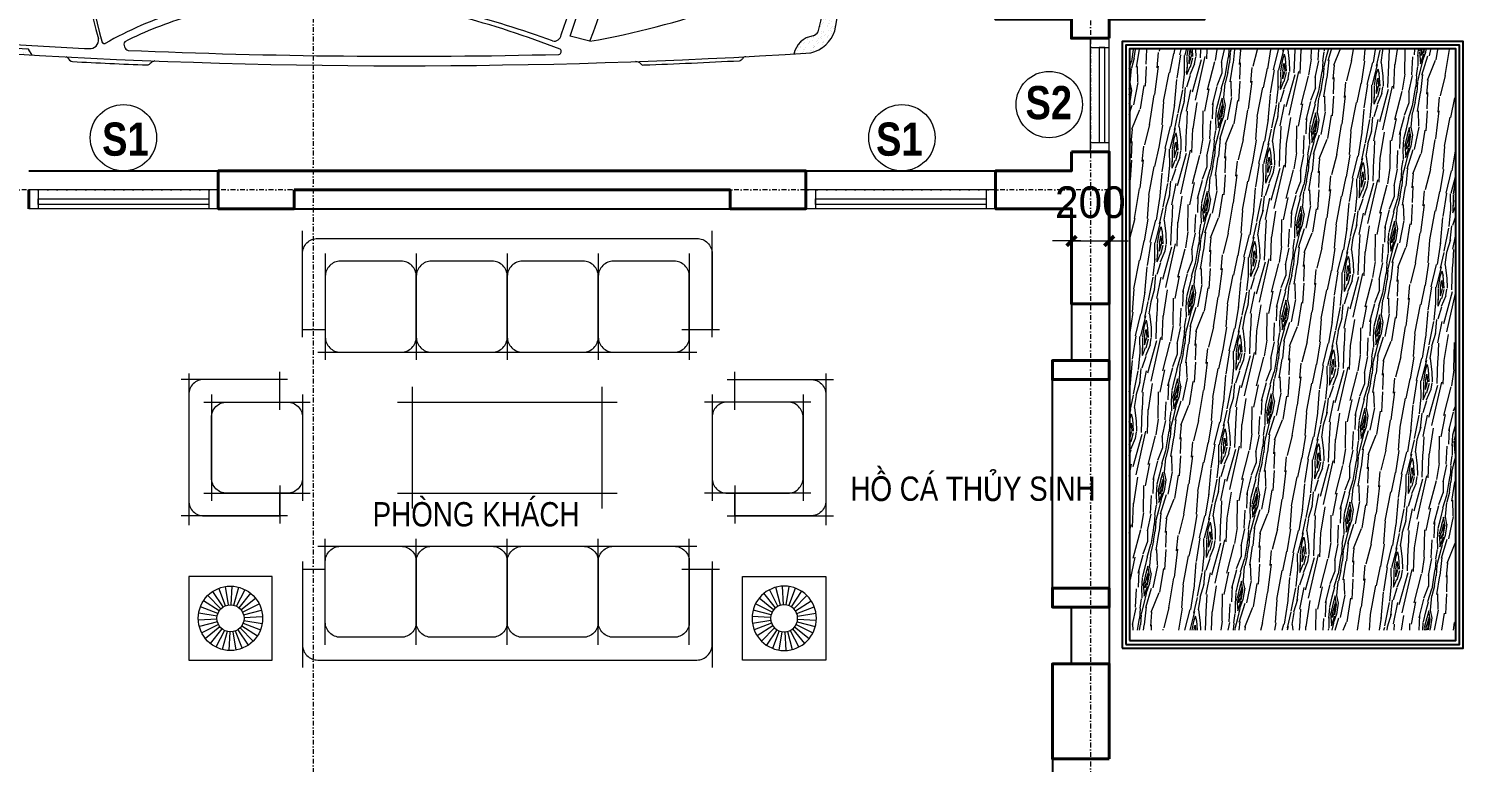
# Model space of a CAD drawing. Header units: millimetres. Extents: x 615730 to 2792744, y 139412 to 597571.
# Drawn here: x 694347 to 701913, y 355738 to 359607 of the extents above; entities that cross this region are included whole.
import ezdxf
from ezdxf.enums import TextEntityAlignment as Align

# ---------------------------------------------------------------- set-up
doc = ezdxf.new("R2010")
doc.units = ezdxf.units.MM
doc.header["$MEASUREMENT"] = 0
doc.header["$PDMODE"] = 34
doc.linetypes.add('DASHDOT', pattern=[1, 0.5, -0.25, 0, -0.25])
doc.layers.get('0').update_dxf_attribs({"lineweight": 5})
for name, color, linetype, lineweight in [('AN_0.20', 2, 'Continuous', 20), ('CAT', 11, 'Continuous', 40), ('HATCH', 42, 'Continuous', 5), ('NETNGOAITUONG', 1, 'Continuous', 40), ('NXE', 30, 'Continuous', 25), ('TIM TRUC', 149, 'DASHDOT', 9), ('VATDUNG', 33, 'Continuous', 13), ('VATLIEU', 35, 'Continuous', 9)]:
    doc.layers.add(name, color=color, linetype=linetype, lineweight=lineweight)
for name, color, linetype in [('AN_TEXT', 254, 'Continuous'), ('KICHTHUOC', 1, 'Continuous'), ('LAYER1', 124, 'Continuous'), ('NET MANH', 252, 'Continuous'), ('TEXT', 2, 'Continuous'), ('VL', 155, 'Continuous')]:
    doc.layers.add(name, color=color, linetype=linetype)
doc.styles.add('DDCo-B-Helve-condense', font='')
doc.styles.add('STYLE2', font='')
doc.styles.add('VNI-AVO', font='vni-roms.shx')
doc.styles.get('DDCo-B-Helve-condense').set_extended_font_data('VNI-Helve-Condense', bold=True)
doc.styles.get('STYLE2').set_extended_font_data('.VnArial NarrowH')
doc.dimstyles.new('1-50b', dxfattribs={"dimtxt": 167, "dimasz": 50, "dimexe": 75, "dimexo": 150, "dimgap": 120, "dimtad": 1, "dimdec": 0, "dimzin": 12, "dimtxsty": 'VNI-AVO', "dimblk": ']', "dimcen": 0, "dimdle": 50, "dimclrd": 252, "dimclre": 252, "dimclrt": 2, "dimadec": 0, "dimazin": 0, "dimtfac": 1, "dimtdec": 0, "dimtix": 1, "dimtmove": 2, "dimatfit": 0, "dimldrblk": 'OPEN90', "dimfxl": 1, "dimlwd": -1, "dimlwe": -1, "dimarcsym": 0})

# ---------------------------------------------------------------- blocks, each defined once
blk = doc.blocks.new('A$C4EF22C57')
at = {"layer": 'VATLIEU'}
for p, q in [((440, 440), (0, 440)), ((0, 440), (0, 0)), ((194.5, 286.5), (159.2, 378.4)), ((208.1, 290.4), (192.7, 387.6)), ((223, 291.2), (228.2, 389.5)), ((237.7, 288.8), (263.2, 383.9)), ((440, 0), (440, 440)), ((160.2, 258.8), (77.7, 312.4)), ((169.6, 270.4), (100, 340)), ((181.2, 279.8), (127.6, 362.3)), ((252.4, 283.5), (297.1, 371.2)), ((264.9, 275.4), (326.8, 351.9)), ((275.4, 264.9), (351.9, 326.8)), ((149.6, 231.2), (52.4, 246.5)), ((153.5, 245.5), (61.6, 280.8)), ((283.5, 252.4), (371.2, 297.1)), ((288.8, 238.4), (383.9, 263.9)), ((291.2, 223.7), (389.5, 228.9)), ((148.8, 216.3), (50.5, 211.1)), ((151.1, 201.6), (56.1, 176.1)), ((156.5, 187.6), (68.8, 142.9)), ((164.6, 175.1), (88.1, 113.2)), ((175.1, 164.6), (113.2, 88.1)), ((187.6, 156.5), (142.9, 68.8)), ((245.5, 153.5), (280.8, 61.6)), ((258.8, 160.2), (312.4, 77.7)), ((270.4, 169.6), (340, 100)), ((279.8, 181.2), (362.3, 127.6)), ((286.5, 194.5), (378.4, 159.2)), ((290.4, 208.8), (387.6, 193.4)), ((201.6, 151.1), (176.1, 56.1)), ((216.3, 148.8), (211.1, 50.5)), ((231.2, 149.6), (246.5, 52.4)), ((0, 0), (440, 0))]:
    blk.add_line(p, q, dxfattribs=at)
for centre, radius in [((220.5, 220), 169.7), ((220, 220), 71.3)]:
    blk.add_circle(centre, radius, dxfattribs=at)
blk = doc.blocks.new('A$C48B65803')
at = {"layer": 'VATLIEU'}
for points in [[(688.2, 640), (128.2, 640)], [(168.2, 120), (168.2, 680)], [(648.2, 120), (648.2, 680)], [(48.2, 560), (48.2, 0)], [(768.2, 560), (768.2, 0)], [(208.2, 520), (8.2, 520)], [(48.2, 520), (168.2, 520)], [(608.2, 520), (808.2, 520)], [(648.2, 520), (768.2, 520)], [(688.2, 160), (128.2, 160)], [(800, 40), (0, 40)]]:
    blk.add_lwpolyline(points, dxfattribs=at)
blk.add_lwpolyline([(648.2, 240), (648.2, 560, 0.414214), (568.2, 640), (248.2, 640, 0.414214), (168.2, 560), (168.2, 240, 0.414214), (248.2, 160), (568.2, 160, 0.414214)], format="xyb", close=True, dxfattribs=at)
blk.add_lwpolyline([(768.2, 520), (768.2, 120, -0.414214), (688.2, 40), (128.2, 40, -0.414214), (48.2, 120), (48.2, 520)], format="xyb", dxfattribs=at)
blk = doc.blocks.new('A$C7B7E0E31')
at = {"layer": 'VATLIEU'}
for points in [[(640, 1643.5), (640, 2203.5)], [(2800, 1643.5), (2800, 2203.5)], [(760, 2083.5), (760, 1523.5)], [(1240, 2083.5), (1240, 1523.5)], [(1720, 2083.5), (1720, 1523.5)], [(1720, 2083.5), (1720, 1523.5)], [(2200, 2083.5), (2200, 1523.5)], [(2200, 2083.5), (2200, 1523.5)], [(2680, 2083.5), (2680, 1523.5)], [(640, 1683.5), (760, 1683.5)], [(2640, 1683.5), (2840, 1683.5)], [(2680, 1683.5), (2800, 1683.5)], [(720, 1563.5), (1280, 1563.5)], [(1200, 1563.5), (1760, 1563.5)], [(1680, 1563.5), (2240, 1563.5)], [(2160, 1563.5), (2720, 1563.5)], [(1220, 1363.5), (1220, 723.5)], [(2220, 1363.5), (2220, 723.5)], [(1140, 1283.5), (2300, 1283.5)], [(1140, 803.5), (2300, 803.5)], [(720, 540), (1280, 540)], [(760, 20), (760, 580)], [(1200, 540), (1760, 540)], [(1240, 20), (1240, 580)], [(1680, 540), (2240, 540)], [(1720, 20), (1720, 580)], [(1720, 20), (1720, 580)], [(2160, 540), (2720, 540)], [(2200, 20), (2200, 580)], [(2200, 20), (2200, 580)], [(2680, 20), (2680, 580)], [(640, 460), (640, -100)], [(2800, 460), (2800, -100)], [(640, 420), (760, 420)], [(2640, 420), (2840, 420)], [(2680, 420), (2800, 420)]]:
    blk.add_lwpolyline(points, dxfattribs=at)
for points in [[(640, 1683.5), (640, 2083.5, -0.414214), (720, 2163.5), (2720, 2163.5, -0.414214), (2800, 2083.5), (2800, 1683.5, -0.506261)], [(640, 420), (640, 20, 0.414214), (720, -60), (2720, -60, 0.414214), (2800, 20), (2800, 420, 0.506261)]]:
    blk.add_lwpolyline(points, format="xyb", dxfattribs=at)
for points in [[(760, 1963.5), (760, 1643.5, 0.414214), (840, 1563.5), (1160, 1563.5, 0.414214), (1240, 1643.5), (1240, 1963.5, 0.414214), (1160, 2043.5), (840, 2043.5, 0.414214)], [(1240, 1963.5), (1240, 1643.5, 0.414214), (1320, 1563.5), (1640, 1563.5, 0.414214), (1720, 1643.5), (1720, 1963.5, 0.414214), (1640, 2043.5), (1320, 2043.5, 0.414214)], [(1720, 1963.5), (1720, 1643.5, 0.414214), (1800, 1563.5), (2120, 1563.5, 0.414214), (2200, 1643.5), (2200, 1963.5, 0.414214), (2120, 2043.5), (1800, 2043.5, 0.414214)], [(2200, 1963.5), (2200, 1643.5, 0.414214), (2280, 1563.5), (2600, 1563.5, 0.414214), (2680, 1643.5), (2680, 1963.5, 0.414214), (2600, 2043.5), (2280, 2043.5, 0.414214)], [(760, 140), (760, 460, -0.414214), (840, 540), (1160, 540, -0.414214), (1240, 460), (1240, 140, -0.414214), (1160, 60), (840, 60, -0.414214)], [(1240, 140), (1240, 460, -0.414214), (1320, 540), (1640, 540, -0.414214), (1720, 460), (1720, 140, -0.414214), (1640, 60), (1320, 60, -0.414214)], [(1720, 140), (1720, 460, -0.414214), (1800, 540), (2120, 540, -0.414214), (2200, 460), (2200, 140, -0.414214), (2120, 60), (1800, 60, -0.414214)], [(2200, 140), (2200, 460, -0.414214), (2280, 540), (2600, 540, -0.414214), (2680, 460), (2680, 140, -0.414214), (2600, 60), (2280, 60, -0.414214)]]:
    blk.add_lwpolyline(points, format="xyb", close=True, dxfattribs=at)
at = {"layer": 'KICHTHUOC', "xscale": -1}
blk.add_blockref('A$C4EF22C57', (480, 1723.5), dxfattribs=at)
at = {"layer": 'KICHTHUOC'}
blk.add_blockref('A$C4EF22C57', (2960, 1723.5), dxfattribs=at)
at = {"layer": 'KICHTHUOC', "rotation": 270}
blk.add_blockref('A$C48B65803', (0, 1451.7), dxfattribs=at)
at = {"layer": 'KICHTHUOC', "xscale": -1, "rotation": 90}
blk.add_blockref('A$C48B65803', (3440, 1451.7), dxfattribs=at)
blk = doc.blocks.new(']')
for p, q in [((1, 0), (-1, 0)), ((0, 1), (0, -1))]:
    blk.add_line(p, q)
at = {"color": 9, "const_width": 0.4}
blk.add_lwpolyline([(-0.51, -0.51), (0.51, 0.51)], dxfattribs=at)
blk = doc.blocks.new('*D59')
at = {"layer": 'DEFPOINTS', "color": 0, "transparency": 16777216}
for p in [(700046.1, 358487.3), (699846.1, 358406.7), (700046.1, 358406.7)]:
    blk.add_point(p, dxfattribs=at)
at = {"layer": 'HATCH', "color": 252, "transparency": 16777216}
for p, q in [((699846.1, 358556.7), (699846.1, 358562.3)), ((700046.1, 358556.7), (700046.1, 358562.3)), ((699796.1, 358487.3), (699746.1, 358487.3)), ((699846.1, 358487.3), (700046.1, 358487.3)), ((700096.1, 358487.3), (700146.1, 358487.3))]:
    blk.add_line(p, q, dxfattribs=at)
at = {"layer": 'HATCH', "color": 252, "transparency": 16777216, "xscale": 50, "yscale": 50, "zscale": 50}
blk.add_blockref(']', (699846.1, 358487.3), dxfattribs=at)
at = {"layer": 'HATCH', "color": 252, "transparency": 16777216, "xscale": 50, "yscale": 50, "zscale": 50, "rotation": 180}
blk.add_blockref(']', (700046.1, 358487.3), dxfattribs=at)
at = {"layer": 'HATCH', "color": 2, "transparency": 16777216, "insert": (699946.1, 358690.8), "char_height": 167, "attachment_point": 5, "style": 'VNI-AVO'}
blk.add_mtext('200', dxfattribs=at)
blk = doc.blocks.new('_Open90')
at = {"color": 0, "linetype": 'ByBlock', "lineweight": -2}
for p, q in [((0, 0), (-1, 0)), ((-0.5, 0.5), (0, 0)), ((0, 0), (-0.5, -0.5))]:
    blk.add_line(p, q, dxfattribs=at)
blk = doc.blocks.new('*X21')
at = {"color": 0, "linetype": 'Continuous'}
for p, q in [((14677.3, 10424.7), (14677.3, 10424.7)), ((14685.2, 10399.3), (14685.2, 10399.3)), ((14687.7, 10426.1), (14687.7, 10426.1)), ((14693.7, 10413.6), (14693.7, 10413.6)), ((14693.8, 10399.8), (14693.8, 10399.8)), ((14695.7, 10375.4), (14695.7, 10375.4)), ((14702.3, 10394.4), (14702.3, 10394.4)), ((14706.2, 10376.7), (14706.2, 10376.7)), ((14711, 10419.1), (14711, 10419.1)), ((14712.3, 10380.6), (14712.3, 10380.6)), ((14713.6, 10395.3), (14713.6, 10395.3)), ((14717.3, 10392), (14717.3, 10392)), ((14722.4, 10378.9), (14722.4, 10378.9)), ((14732.6, 10375.1), (14732.6, 10375.1)), ((14734.7, 10376), (14734.7, 10376)), ((14736.4, 10399.1), (14736.4, 10399.1)), ((14749.6, 10382.5), (14749.6, 10382.5)), ((14756.1, 10399.9), (14756.1, 10399.9)), ((14760, 10383.8), (14760, 10383.8)), ((14764.6, 10394.5), (14764.6, 10394.5)), ((14764.6, 10381.2), (14764.6, 10381.2)), ((14773.7, 10412.9), (14773.7, 10412.9)), ((14776.3, 10386), (14776.3, 10386)), ((14777.4, 10409.5), (14777.4, 10409.5)), ((14790.4, 10401), (14790.4, 10401)), ((14794.8, 10393.6), (14794.8, 10393.6)), ((14794.9, 10375.2), (14794.9, 10375.2)), ((14803.4, 10389.5), (14803.4, 10389.5)), ((14813.8, 10390.9), (14813.8, 10390.9)), ((14814.7, 10375.3), (14814.7, 10375.3)), ((14815.8, 10381), (14815.8, 10381)), ((14818.4, 10400), (14818.4, 10400)), ((14818.4, 10371.9), (14818.4, 10371.9)), ((14826.8, 10394.7), (14826.8, 10394.7)), ((14830.1, 10393), (14830.1, 10393)), ((14842.8, 10401.7), (14842.8, 10401.7)), ((14857.2, 10375.3), (14857.2, 10375.3)), ((14857.3, 10396.6), (14857.3, 10396.6)), ((14867.7, 10398), (14867.7, 10398)), ((14869.8, 10382.9), (14869.8, 10382.9)), ((14874.9, 10392.9), (14874.9, 10392.9)), ((14878.5, 10389.5), (14878.5, 10389.5)), ((14880.7, 10400.1), (14880.7, 10400.1)), ((14883.9, 10400.1), (14883.9, 10400.1)), ((14889.1, 10394.8), (14889.1, 10394.8)), ((14893.9, 10401.4), (14893.9, 10401.4)), ((14895.9, 10373.6), (14895.9, 10373.6)), ((14919.5, 10375.4), (14919.5, 10375.4)), ((14922.2, 10383.6), (14922.2, 10383.6)), ((14956.1, 10391.1), (14956.1, 10391.1)), ((14973.3, 10383.3), (14973.3, 10383.3)), ((14976, 10372.9), (14976, 10372.9)), ((14979.7, 10369.5), (14979.7, 10369.5)), ((14981.8, 10375.5), (14981.8, 10375.5)), ((14737.7, 10360.5), (14737.7, 10360.5)), ((14754.6, 10357.8), (14754.6, 10357.8)), ((14758.3, 10354.4), (14758.3, 10354.4)), ((14765.9, 10342.7), (14765.9, 10342.7)), ((14772.3, 10349.8), (14772.3, 10349.8)), ((14775.7, 10338.4), (14775.7, 10338.4)), ((14780.7, 10344.5), (14780.7, 10344.5)), ((14791.7, 10362.5), (14791.7, 10362.5)), ((14794.7, 10336.6), (14794.7, 10336.6)), ((14817.1, 10342.4), (14817.1, 10342.4)), ((14821.9, 10340.2), (14821.9, 10340.2)), ((14832.3, 10341.6), (14832.3, 10341.6)), ((14834.6, 10350), (14834.6, 10350)), ((14835.8, 10356), (14835.8, 10356)), ((14843, 10344.6), (14843, 10344.6)), ((14844, 10363.1), (14844, 10363.1)), ((14848.5, 10343.7), (14848.5, 10343.7)), ((14855.7, 10337.8), (14855.7, 10337.8)), ((14859.4, 10334.4), (14859.4, 10334.4)), ((14871.1, 10344.4), (14871.1, 10344.4)), ((14875.7, 10347.3), (14875.7, 10347.3)), ((14886.1, 10348.6), (14886.1, 10348.6)), ((14895.2, 10362.9), (14895.2, 10362.9)), ((14896.5, 10324.4), (14896.5, 10324.4)), ((14896.8, 10350.1), (14896.8, 10350.1)), ((14902.4, 10350.8), (14902.4, 10350.8)), ((14905.3, 10344.7), (14905.3, 10344.7)), ((14915.9, 10355.3), (14915.9, 10355.3)), ((14919.5, 10351.9), (14919.5, 10351.9)), ((14923.4, 10345.1), (14923.4, 10345.1)), ((14929.5, 10354.4), (14929.5, 10354.4)), ((14935.6, 10325.3), (14935.6, 10325.3)), ((14936.9, 10336), (14936.9, 10336)), ((14939.9, 10355.7), (14939.9, 10355.7)), ((14949.2, 10364.8), (14949.2, 10364.8)), ((14950.5, 10326.3), (14950.5, 10326.3)), ((14956.2, 10357.9), (14956.2, 10357.9)), ((14956.8, 10317.8), (14956.8, 10317.8)), ((14959.1, 10350.2), (14959.1, 10350.2)), ((14960.5, 10314.4), (14960.5, 10314.4)), ((14967.6, 10344.8), (14967.6, 10344.8)), ((14974.6, 10344.8), (14974.6, 10344.8)), ((14974.6, 10308.5), (14974.6, 10308.5)), ((14975.8, 10306.3), (14975.8, 10306.3)), ((14983.4, 10361.4), (14983.4, 10361.4)), ((14993.8, 10362.8), (14993.8, 10362.8)), ((14997.1, 10353.5), (14997.1, 10353.5)), ((14997.9, 10325.5), (14997.9, 10325.5)), ((15001.6, 10365.5), (15001.6, 10365.5)), ((15001.8, 10312.1), (15001.8, 10312.1)), ((15002.8, 10327), (15002.8, 10327)), ((15010, 10365), (15010, 10365)), ((15012.2, 10313.5), (15012.2, 10313.5)), ((15017, 10335.3), (15017, 10335.3)), ((15020.7, 10331.9), (15020.7, 10331.9)), ((15021.4, 10350.3), (15021.4, 10350.3)), ((15028.5, 10315.6), (15028.5, 10315.6)), ((15028.6, 10346.8), (15028.6, 10346.8)), ((15029.8, 10344.9), (15029.8, 10344.9)), ((15029.9, 10308.2), (15029.9, 10308.2)), ((15037.6, 10300.2), (15037.6, 10300.2)), ((15038.1, 10316), (15038.1, 10316)), ((15046, 10294.8), (15046, 10294.8)), ((15054, 10326.7), (15054, 10326.7)), ((15055.6, 10319.2), (15055.6, 10319.2)), ((15058, 10297.7), (15058, 10297.7)), ((15060.2, 10325.6), (15060.2, 10325.6)), ((15061.6, 10294.4), (15061.6, 10294.4)), ((15066.1, 10320.5), (15066.1, 10320.5)), ((15082.2, 10308.9), (15082.2, 10308.9)), ((15082.3, 10322.7), (15082.3, 10322.7)), ((15030.7, 10264.1), (15030.7, 10264.1)), ((15031.1, 10269.7), (15031.1, 10269.7)), ((15038.8, 10242.6), (15038.8, 10242.6)), ((15042.5, 10239.2), (15042.5, 10239.2)), ((15046.9, 10266.2), (15046.9, 10266.2)), ((15053.7, 10250.1), (15053.7, 10250.1)), ((15055.2, 10288.2), (15055.2, 10288.2)), ((15056.5, 10249.7), (15056.5, 10249.7)), ((15059.9, 10223.3), (15059.9, 10223.3)), ((15062.1, 10244.8), (15062.1, 10244.8)), ((15065.4, 10216.9), (15065.4, 10216.9)), ((15074.1, 10269.8), (15074.1, 10269.8)), ((15076.4, 10275.5), (15076.4, 10275.5)), ((15079, 10278.4), (15079, 10278.4)), ((15083.5, 10270.4), (15083.5, 10270.4)), ((15084.5, 10271.2), (15084.5, 10271.2)), ((15084.7, 10231.8), (15084.7, 10231.8)), ((15092.5, 10225.4), (15092.5, 10225.4)), ((15092.5, 10220.5), (15092.5, 10220.5)), ((15099, 10260.2), (15099, 10260.2)), ((15100.7, 10273.3), (15100.7, 10273.3)), ((15102.6, 10256.8), (15102.6, 10256.8)), ((15102.9, 10221.8), (15102.9, 10221.8)), ((15110.5, 10251.6), (15110.5, 10251.6)), ((15049.1, 10214.7), (15049.1, 10214.7)), ((15057.8, 10211.1), (15057.8, 10211.1)), ((15069.9, 10200), (15069.9, 10200)), ((15078.3, 10194.7), (15078.3, 10194.7)), ((15079.8, 10205.1), (15079.8, 10205.1)), ((15083.5, 10201.7), (15083.5, 10201.7)), ((15086, 10193.3), (15086, 10193.3)), ((15100.9, 10185.7), (15100.9, 10185.7)), ((15108.7, 10175.3), (15108.7, 10175.3)), ((15111, 10171.1), (15111, 10171.1)), ((15111.8, 10213.1), (15111.8, 10213.1)), ((15113, 10174.5), (15113, 10174.5))]:
    blk.add_line(p, q, dxfattribs=at)
blk = doc.blocks.new('*X22')
at = {"color": 0, "linetype": 'Continuous'}
for p, q in [((15095.7, 6130), (15095.7, 6130)), ((15106.1, 6131.4), (15106.1, 6131.4)), ((15122.4, 6133.5), (15122.4, 6133.5)), ((15094.9, 6085.6), (15094.9, 6085.6)), ((15095.4, 6122.6), (15095.4, 6122.6)), ((15109.1, 6116.3), (15109.1, 6116.3)), ((15113.2, 6105.8), (15113.2, 6105.8)), ((15114.2, 6080.7), (15114.2, 6080.7)), ((15114.4, 6067.3), (15114.4, 6067.3)), ((15115.3, 6104.4), (15115.3, 6104.4)), ((15119, 6101), (15119, 6101)), ((15089.2, 6025.6), (15089.2, 6025.6)), ((15090.3, 6048.8), (15090.3, 6048.8)), ((15091.6, 6010.2), (15091.6, 6010.2)), ((15096.2, 6049.2), (15096.2, 6049.2)), ((15099.9, 6045.9), (15099.9, 6045.9)), ((15102.6, 6040.9), (15102.6, 6040.9)), ((15105.4, 6027.7), (15105.4, 6027.7)), ((15111, 6035.5), (15111, 6035.5)), ((15115.7, 6028.7), (15115.7, 6028.7)), ((15092.8, 5971.7), (15092.8, 5971.7)), ((15095.3, 5965.9), (15095.3, 5965.9)), ((15097.2, 5974.9), (15097.2, 5974.9)), ((15098.2, 5974.8), (15098.2, 5974.8)), ((15107.6, 5976.2), (15107.6, 5976.2))]:
    blk.add_line(p, q, dxfattribs=at)
blk = doc.blocks.new('*X23')
at = {"color": 0, "linetype": 'Continuous'}
for p, q in [((14780.2, 5903), (14780.2, 5903)), ((14804.4, 5908.4), (14804.4, 5908.4)), ((14857.7, 5904.6), (14857.7, 5904.6)), ((14858.4, 5910.3), (14858.4, 5910.3)), ((14862.3, 5915.4), (14862.3, 5915.4)), ((14910.8, 5911), (14910.8, 5911)), ((14917.8, 5922.1), (14917.8, 5922.1)), ((14924.6, 5915.5), (14924.6, 5915.5)), ((14937.7, 5903.9), (14937.7, 5903.9)), ((14961.9, 5910.7), (14961.9, 5910.7)), ((14986.8, 5915.6), (14986.8, 5915.6)), ((14988.9, 5931.4), (14988.9, 5931.4)), ((14997.8, 5921.4), (14997.8, 5921.4)), ((15001.5, 5918.1), (15001.5, 5918.1)), ((15016, 5912.7), (15016, 5912.7)), ((15040.1, 5931.2), (15040.1, 5931.2)), ((15049.1, 5915.8), (15049.1, 5915.8)), ((15058, 5939), (15058, 5939)), ((15061.6, 5935.6), (15061.6, 5935.6)), ((15072.6, 5940.6), (15072.6, 5940.6)), ((15079, 5919.7), (15079, 5919.7)), ((15081, 5935.2), (15081, 5935.2)), ((14702.2, 5869.4), (14702.2, 5869.4)), ((14726.3, 5887.9), (14726.3, 5887.9)), ((14777.4, 5889.9), (14777.4, 5889.9)), ((14780.3, 5889.9), (14780.3, 5889.9)), ((14785.8, 5884.6), (14785.8, 5884.6)), ((14797.6, 5887), (14797.6, 5887)), ((14832.6, 5890.5), (14832.6, 5890.5)), ((14839.6, 5890), (14839.6, 5890)), ((14848.1, 5884.7), (14848.1, 5884.7)), ((14877.6, 5886.3), (14877.6, 5886.3)), ((14883.8, 5890.3), (14883.8, 5890.3)), ((14901.9, 5890.2), (14901.9, 5890.2)), ((14937.8, 5892.2), (14937.8, 5892.2)), ((14941.4, 5900.5), (14941.4, 5900.5))]:
    blk.add_line(p, q, dxfattribs=at)
blk = doc.blocks.new('A$C0CB63F29')
at = {"layer": 'NXE', "lineweight": 18}
for p, q in [((120.2, 1777.4), (72.3, 1824.5)), ((304.6, 1838.6), (286.6, 1808.4)), ((96.6, 1796.6), (53.6, 1436.6)), ((286.6, 1808.4), (96.6, 1796.6)), ((3247.1, 1765.7), (3142.1, 1739)), ((2499.1, 1622.3), (1215.4, 1622.3)), ((2485.3, 1596.3), (1316.9, 1596.3)), ((3319.5, 1543.9), (3203.7, 1543.9)), ((1161.3, 947.5), (1161.3, 1493.1)), ((1200.2, 947.5), (1200.2, 1482.8)), ((3332.3, 1493.9), (3216.3, 1493.9)), ((3343.8, 1443.9), (3227.7, 1443.9)), ((53.6, 1436.6), (16.5, 1385.8)), ((2316.8, 1400.2), (2189.6, 1400.2)), ((3354.1, 1393.9), (3237.8, 1393.9)), ((2119.6, 1330.2), (2119.6, 830.3)), ((2386.8, 831.2), (2386.8, 1330.2)), ((3363.2, 1343.9), (3246.8, 1343.9)), ((3371.1, 1293.9), (3254.5, 1293.9)), ((3377.8, 1243.9), (3259.7, 1243.9)), ((3383.4, 1193.9), (3266.5, 1193.9)), ((3387.8, 1143.9), (3270.8, 1143.9)), ((1161.3, 947.5), (1161.3, 402)), ((1200.2, 947.5), (1200.2, 412.2)), ((2119.6, 615.7), (2119.6, 830.3)), ((2386.8, 829.4), (2386.8, 615.7)), ((3383.4, 701.2), (3266.5, 701.2)), ((3387.8, 751.2), (3270.8, 751.2)), ((3377.8, 651.2), (3259.7, 651.2)), ((2316.8, 545.7), (2189.6, 545.7)), ((3363.2, 551.2), (3246.8, 551.2)), ((3371.1, 601.2), (3254.5, 601.2)), ((53.6, 458.5), (16.5, 509.2)), ((96.6, 98.5), (53.6, 458.5)), ((3354.1, 501.2), (3237.8, 501.2)), ((3332.3, 401.2), (3216.3, 401.2)), ((3343.8, 451.2), (3227.7, 451.2)), ((3319.5, 351.2), (3203.7, 351.2)), ((2499.1, 272.7), (1215.4, 272.7)), ((2485.3, 298.8), (1316.9, 298.8)), ((3247.1, 129.4), (3142.1, 156.1)), ((120.2, 117.6), (72.3, 70.6)), ((286.6, 86.7), (96.6, 98.5)), ((304.6, 56.4), (286.6, 86.7))]:
    blk.add_line(p, q, dxfattribs=at)
for centre, radius, start, end in [((2267.2, -32262.5), 34157.6, 86.39962, 93.68429), ((4959.5, 980.1), 4959.6, 170.19739, 180.3803), ((474.2, 1880.5), 33.5, 287.30935, 301.21361), ((529.6, 1831.4), 43.2, 104.87066, 151.78901), ((2267.2, -32262.5), 34180.4, 92.27198, 92.93254), ((2267.2, -32262.5), 34107.6, 88.62872, 92.44595), ((910, 1866.3), 24.8, 44.17105, 84.97294), ((965.3, 1920), 52.2, 224.17105, 254.37151), ((3079.9, 1820.1), 15.6, 309.80462, 76.91397), ((3486.7, 1911.8), 38.8, 271.72621, 317.97932), ((3527.7, 1874.8), 16.5, 79.77727, 137.97932), ((2267.2, -32262.5), 34176.9, 87.0348, 87.88143), ((4029.7, 1843.2), 26, 30.05995, 77.76851), ((4067.5, 1865.1), 17.7, 210.05995, 273.92331), ((4440.6, 1856.8), 120.3, 191.34937, 262.03755), ((4369.4, 1655.5), 177.4, 18.01169, 76.04953), ((4959.5, 980.1), 4904.5, 170.64382, 180.3803), ((2267.2, -32262.5), 34107.6, 92.7832, 93.60912), ((3423.1, 983.2), 2873.7, 164.44909, 180.71513), ((3423.1, 983.2), 2859.4, 163.99295, 180.71513), ((610.3, 1760.1), 44.8, 351.73087, 96.53753), ((685.6, 1765.7), 12.5, 65.51663, 152.27378), ((1700.8, 3572.2), 2060, 240.60272, 252.37725), ((820.7, 1783.7), 31.6, 106.74957, 209.57965), ((1714.9, 3610.4), 2060, 243.42211, 253.58456), ((1230.3, 6590.2), 5130.8, 284.86961, 291.25272), ((1202.5, 6816.4), 5379, 284.62082, 290.0853), ((3058.6, 1729.4), 36.2, 5.4508, 104.35313), ((1207.2, 977.4), 2187, 359.21702, 21.12666), ((2528.5, -2398.5), 4225.7, 60.8053, 80.20839), ((1046.7, 965.6), 2187, 359.52665, 20.53772), ((1089.7, 983.8), 2187, 359.05028, 20.20182), ((4407.5, 1692.2), 48.4, 28.76407, 70.06325), ((3452.8, 1419.1), 1040.2, 4.06968, 16.55279), ((1116.4, 1077.5), 3479.8, 357.88161, 10.47761), ((991.4, 1458.2), 173.4, 11.60437, 63.01938), ((1276.7, 2326.6), 706.9, 257.95095, 265.02158), ((1335.8, 1460.2), 137.4, 97.54382, 170.51657), ((2480.5, 1565.1), 31.5, 14.91185, 84.60839), ((2493.4, 1786.5), 164.2, 267.96265, 290.02932), ((1230.3, 6590.2), 5130.8, 284.59447, 284.59484), ((2578.8, 1564.7), 50.4, 103.72598, 175.28509), ((-4465.6, 919.2), 7007.2, 0.23108, 5.35571), ((-4465.6, 919.2), 7024.3, 0.23108, 5.3065), ((4583.5, 1484.6), 93.5, 174.90421, 269.08265), ((2189.6, 1330.2), 70, 90, 180), ((2316.8, 1330.2), 70, 0, 90), ((6593.9, 947.5), 2133.8, 170.19858, 189.80142), ((4527.3, 1181.8), 133.9, 81.34403, 105.60306), ((1116.4, 1077.5), 3382.9, 357.88161, 3.95368), ((1132.8, 1077.5), 3382.9, 357.88161, 4.01233), ((1137.1, 1077.5), 3382.9, 357.88161, 4.02193), ((1150.9, 1077.5), 3382.9, 357.88161, 4.03723), ((1155.2, 1077.5), 3382.9, 357.88161, 4.03708), ((1169.8, 1076.6), 3382.9, 357.88161, 4.03432), ((1175, 1076.6), 3382.9, 357.88161, 3.99792), ((1191.3, 1071.4), 3382.9, 357.88161, 3.9322), ((1194.8, 1071.4), 3382.9, 357.88161, 3.89883), ((4959.5, 915), 4959.6, 179.6197, 189.80261), ((4959.5, 915), 4904.5, 179.6197, 189.35618), ((3423.1, 911.8), 2873.7, 179.28487, 195.55091), ((3423.1, 911.8), 2859.4, 179.28487, 196.00705), ((-4465.6, 975.9), 7007.2, 354.64429, 359.76892), ((-4465.6, 975.9), 7024.3, 354.6935, 359.76892), ((1046.7, 929.5), 2187, 339.46228, 0.47335), ((1089.7, 911.3), 2187, 339.79818, 0.94972), ((1207.2, 917.6), 2187, 338.87334, 0.78298), ((1116.4, 817.5), 3382.9, 356.04632, 2.11839), ((1132.8, 817.5), 3382.9, 355.98767, 2.11839), ((1137.1, 817.5), 3382.9, 355.97807, 2.11839), ((1150.9, 817.5), 3382.9, 355.96277, 2.11839), ((1155.2, 817.5), 3382.9, 355.96292, 2.11839), ((1116.4, 817.5), 3479.8, 349.52239, 2.11839), ((1169.8, 818.5), 3382.9, 355.96568, 2.11839), ((1175, 818.5), 3382.9, 356.00208, 2.11839), ((1191.3, 823.7), 3382.9, 356.0678, 2.11839), ((1194.8, 823.7), 3382.9, 356.10117, 2.11839), ((2189.6, 615.7), 70, 180, 270), ((2316.8, 615.7), 70, 270, 0), ((2528.5, 4293.5), 4225.7, 279.79161, 299.1947), ((4527.3, 713.2), 133.9, 254.39694, 278.65597), ((4583.5, 410.4), 93.5, 90.91735, 185.09579), ((991.4, 436.8), 173.4, 296.98062, 348.39563), ((1335.8, 434.9), 137.4, 189.48343, 262.45618), ((3452.8, 475.9), 1040.2, 343.44721, 355.93032), ((2480.5, 329.9), 31.5, 275.39161, 345.08815), ((2578.8, 330.4), 50.4, 184.71491, 256.27402), ((1700.8, -1677.2), 2060, 107.62275, 119.39728), ((1714.9, -1715.4), 2060, 106.41544, 116.57789), ((1276.7, -431.5), 706.9, 94.97842, 102.04905), ((2493.4, 108.6), 164.2, 69.97068, 92.03735), ((1230.3, -4695.1), 5130.8, 75.40516, 75.40553), ((1230.3, -4695.1), 5130.8, 68.74728, 75.13039), ((1202.5, -4921.3), 5379, 69.9147, 75.37918), ((3058.6, 165.7), 36.2, 255.64687, 354.5492), ((4440.6, 38.2), 120.3, 97.96245, 168.65063), ((4369.4, 239.6), 177.4, 283.95047, 341.98831), ((4407.5, 202.9), 48.4, 289.93675, 331.23593), ((2267.2, 34157.6), 34107.6, 266.39088, 267.2168), ((610.3, 135), 44.8, 263.46247, 8.26913), ((685.6, 129.4), 12.5, 207.72622, 294.48337), ((820.7, 111.3), 31.6, 150.42035, 253.25043), ((2267.2, 34157.6), 34107.6, 267.55405, 271.37128), ((3079.9, 74.9), 15.6, 283.08603, 50.19538), ((2267.2, 34157.6), 34157.6, 266.31571, 273.60038), ((474.2, 14.5), 33.5, 58.78639, 72.69065), ((529.6, 63.6), 43.2, 208.21099, 255.12934), ((2267.2, 34157.6), 34180.4, 267.06746, 267.72802), ((910, 28.7), 24.8, 275.02706, 315.82895), ((965.3, -25), 52.2, 105.62849, 135.82895), ((3486.7, -16.7), 38.8, 42.02068, 88.27379), ((3527.7, 20.3), 16.5, 222.02068, 280.22273), ((2267.2, 34157.6), 34176.9, 272.11857, 272.9652), ((4029.7, 51.8), 26, 282.23149, 329.94005), ((4067.5, 30), 17.7, 86.07669, 149.94005)]:
    blk.add_arc(centre, radius, start, end, dxfattribs=at)
at = {"layer": 'NXE', "lineweight": 18, "xscale": -1, "rotation": 270}
for name in ['*X22', '*X21', '*X23']:
    blk.add_blockref(name, (-5846, -13285.5), dxfattribs=at)
at = {"layer": 'NXE', "lineweight": 18, "rotation": 270}
for name in ['*X23', '*X21', '*X22']:
    blk.add_blockref(name, (-5846, 15180.5), dxfattribs=at)

msp = doc.modelspace()

# ---------------------------------------------------------------- hatches: boundary and pattern name
at = {"layer": 'HATCH', "ltscale": 5}
h = msp.add_hatch(dxfattribs=at)
h.set_pattern_fill('WOOD8', color=256, scale=500, angle=81, style=0, pattern_type=2)
h.set_pattern_definition([(70.6952, (41660.973, 219449.424), (963.14511, 2884.8486646), [55.9015, -5534.268]), (81, (41679.45, 219502.2), (-415.62694, 572.0614), [55, -445]), (99.4349, (41688.06, 219556.5), (-337.408883, 1065.905663), [47.434, -1533.7045]), (253.875, (41680.28, 219603.3), (1041.363979, 3378.6922815), [40.3115, -3990.8175]), (255.8056, (41669.086, 219564.572), (1276.0141897, 4860.225175), [55.227, -5467.4535]), (275.0362, (41655.54, 219511.03), (259.19147, -1559.749861), [61.8465, -1999.706]), (90.4623, (41667.23, 219488.93), (-102.757028, 2547.438321), [30.414, -3010.9675]), (74.6598, (41666.985, 219519.344), (-1119.5827635, -3872.5357113), [45.277, -4482.4155]), (266.7106, (41678.963, 219563.01), (-210.110228, -4522.8145833), [50.2495, -4974.6885]), (249.6901, (41676.08, 219512.84), (806.71199, 1897.160005), [25.495, -2524.0145]), (75.8056, (41658.87, 219404.196), (-1276.0141897, -4860.225175), [55.227, -5467.4535]), (69.6901, (41672.41, 219457.74), (-806.71199, -1897.160005), [50.99, -2498.5195]), (81, (41690.1, 219505.56), (-415.62694, 572.0614), [60, -440]), (101.556, (41699.5, 219564.82), (-596.6000566, 2625.6559143), [42.72, -4229.282]), (84.8141, (41690.94, 219606.672), (601.1940092, 6992.0357705), [75.1665, -7441.4815]), (75.8056, (41697.735, 219681.53), (-1276.0141897, -4860.225175), [55.227, -5467.4535]), (81, (41711.3, 219735.07), (-415.62694, 572.0614), [55, -445]), (86.1944, (41641.664, 219295.55), (288.3305656, 5016.658893), [55.227, -5467.4535]), (75.8056, (41645.33, 219350.655), (-1276.0141897, -4860.225175), [55.227, -5467.4535]), (81, (41631.8, 219297.1), (-415.62694, 572.0614), [30, -470]), (86.1944, (41636.48, 219326.745), (288.3305656, 5016.658893), [55.227, -5467.4535]), (81, (41640.15, 219381.85), (-415.62694, 572.0614), [50, -450]), (91.3048, (41647.97, 219431.235), (24.5381693, -3041.282328), [55.9015, -5534.268]), (86.1944, (41646.695, 219487.12), (288.3305656, 5016.658893), [55.227, -5467.4535]), (75.8056, (41650.36, 219542.227), (-1276.0141897, -4860.225175), [55.227, -5467.4535]), (75.8056, (41663.903, 219595.767), (-1276.0141897, -4860.225175), [55.227, -5467.4535]), (72.8699, (41677.445, 219649.31), (-963.14723, -2884.847729), [70.7105, -3464.823]), (81, (41698.27, 219716.9), (-415.62694, 572.0614), [75, -425]), (68.4712, (41991.45, 219650.2), (884.930162, 2391.0038082), [46.0975, -4563.6745]), (75.2894, (42008.366, 219693.08), (-1197.799867, -4366.3799126), [50.2495, -4974.6885]), (89.1301, (41991.45, 219650.2), (-24.5404745, 3041.2820935), [35.3555, -3500.1785]), (90.4623, (41991.99, 219685.55), (-102.757028, 2547.438321), [60.8275, -2980.5535]), (81, (41913.3, 219252.53), (-415.62694, 572.0614), [60, -440]), (71.5377, (41922.665, 219311.79), (-884.929474, -2391.004147), [30.414, -3010.9675]), (282.8014, (41932.3, 219340.64), (-259.192407, 1559.749871), [26.926, -2665.6565]), (273.9946, (41938.262, 219314.384), (-283.7319916, 4601.0321874), [66.7085, -6604.1235]), (73.875, (42000.054, 219704.52), (-1041.363979, -3378.6922815), [40.3115, -3990.8175]), (88.125, (42000.054, 219704.52), (53.6773355, 3535.126478), [40.3115, -3990.8175]), (81, (41923.16, 219250.97), (-415.62694, 572.0614), [40, -460]), (275.0362, (41929.41, 219290.47), (259.19147, -1559.749861), [41.231, -2020.322]), (77.6335, (41925.548, 219361.96), (-1745.3252518, -7823.2882999), [85.147, -8429.5465]), (78.7094, (41943.783, 219445.13), (-2371.0556636, -11774.0432506), [125.1, -12384.896]), (84.1798, (41968.276, 219567.81), (835.8532456, 8473.5676752), [90.139, -8923.7395]), (90.4623, (41977.42, 219657.48), (-102.757028, 2547.438321), [91.2415, -2950.14]), (91.3048, (41957.725, 219245.49), (24.5381693, -3041.282328), [55.9015, -5534.268]), (96.9454, (41956.45, 219301.38), (180.9751756, -2053.5939676), [72.801, -3567.254]), (81, (41947.65, 219373.65), (-415.62694, 572.0614), [65, -435]), (72.8699, (41957.82, 219437.845), (-963.14723, -2884.847729), [70.7105, -3464.823]), (84.5763, (41978.644, 219505.42), (679.4189529, 7485.879384), [80.156, -7935.4535]), (72.2538, (41986.22, 219585.216), (1041.3668187, 3378.6913035), [65.7645, -6510.7085]), (66.9638, (42006.27, 219647.85), (-728.494951, -1403.3157), [61.8465, -1999.706]), (81, (42030.47, 219704.77), (-415.62694, 572.0614), [35, -465]), (255.8056, (41925.55, 219361.96), (1276.0141897, 4860.225175), [110.4535, -5412.227]), (76.2364, (41878.71, 219258.006), (-1354.2296205, -5354.0697704), [120.416, -5900.3815]), (81, (41907.36, 219374.96), (-415.62694, 572.0614), [115, -385]), (85.0856, (41925.35, 219488.55), (522.9817741, 6498.1912175), [140.3565, -6877.4775]), (81, (41937.37, 219628.4), (-415.62694, 572.0614), [125, -375]), (88.125, (41982.42, 219241.58), (53.6773355, 3535.126478), [120.934, -3910.195]), (87.3402, (41986.374, 219362.45), (131.8928634, 4028.9704234), [90.554, -4437.1385]), (78.5104, (41990.576, 219452.906), (-2214.6320677, -10786.3528597), [115.1085, -11395.756]), (74.4802, (42013.504, 219565.708), (-3515.1803056, -12605.29666403), [176.139, -17437.776]), (84.0128, (41661.418, 219292.421), (914.0639888, 8967.4126247), [95.1315, -9418.0175]), (72.8699, (41671.34, 219387.034), (-963.14723, -2884.847729), [106.066, -3429.468]), (78.6141, (41702.582, 219488.395), (-2292.8320506, -11280.2002907), [120.104, -11890.308]), (91.6197, (41726.293, 219606.135), (127.3028995, -5588.7201827), [81.394, -8058.016]), (81, (41724, 219687.5), (-415.62694, 572.0614), [100, -400]), (77.8202, (41602.157, 219301.808), (-1823.5327388, -8317.1346114), [90.139, -8923.7395]), (87.009, (41621.174, 219389.917), (-288.3284725, -5016.6587591), [95.525, -9456.9615]), (87.7098, (41626.16, 219485.312), (-210.1140221, -4522.8147793), [85.586, -8473.035]), (75.2894, (41629.58, 219570.83), (-1197.799867, -4366.3799126), [100.499, -4924.439]), (68.9052, (41655.1, 219668.034), (-1691.6466492, -4288.1618504), [71.589, -7087.3215]), (90.4623, (41680.865, 219734.83), (-102.757028, 2547.438321), [60.8275, -2980.5535]), (84.8141, (41695.987, 219286.946), (601.1940092, 6992.0357705), [75.1665, -7441.4815]), (68.1957, (41702.781, 219361.805), (-2498.3600136, -6185.32087516), [112.805, -11167.709]), (81, (41744.7, 219466.54), (-415.62694, 572.0614), [125, -375]), (86.4403, (41764.236, 219590), (-366.5486854, -5510.5027415), [105.475, -10442.0365]), (87.7098, (41770.785, 219695.273), (-210.1140221, -4522.8147793), [85.586, -8473.035]), (81, (41567.6, 219307.3), (-415.62694, 572.0614), [85, -415]), (89.1301, (41580.885, 219391.236), (-24.5404745, 3041.2820935), [141.4215, -3394.1125]), (78.6141, (41583.032, 219532.641), (-2292.8320506, -11280.2002907), [120.104, -11890.308]), (75.4725, (41606.742, 219650.382), (2630.24313784, 10214.2951039), [155.724, -15416.6875]), (87.8428, (42016.986, 219236.105), (-342.0006129, -8551.7856723), [125.897, -12463.7815]), (81, (42021.73, 219361.9), (-415.62694, 572.0614), [140, -360]), (77.3478, (42043.626, 219500.189), (-3412.41634987, -15152.73627297), [235.478, -23312.3455]), (81, (41844.14, 219263.5), (-415.62694, 572.0614), [120, -380]), (85.7636, (41862.913, 219382.004), (366.549643, 5510.5029108), [120.416, -5900.3815]), (79.1524, (41871.808, 219502.09), (-2840.35838695, -14737.10854843), [155.0805, -15352.982]), (78.2737, (41900.994, 219654.4), (-2058.18687715, -9798.6666306), [105.119, -10406.779]), (75.8056, (41765.126, 219275.996), (-1276.0141897, -4860.225175), [110.4535, -5412.227]), (81, (41792.2, 219383.1), (-415.62694, 572.0614), [160, -340]), (82.9092, (41817.24, 219541.107), (1774.44352572, 14399.69958897), [150.0835, -14858.2475]), (84.5763, (41835.766, 219690.043), (679.4189529, 7485.879384), [80.156, -7935.4535])])
h.paths.add_polyline_path([(701871.3, 359497.4), (700151.3, 359497.4), (700151.3, 356434.4), (701871.3, 356434.4)])

# ---------------------------------------------------------------- linework, layer by layer
at = {"layer": 'AN_0.20', "color": 3}
for centre in [(699729.3, 359206.9), (694846.6, 359031.9), (698952.1, 359031.9)]:
    msp.add_circle(centre, 175, dxfattribs=at)
at = {"layer": 'CAT'}
for p, q in [((694346.6, 358756.9), (694346.6, 358656.9)), ((695346.6, 358756.9), (695346.6, 358656.9)), ((698446.1, 358756.9), (698446.1, 358656.9)), ((699446.1, 358756.9), (699446.1, 358656.9))]:
    msp.add_line(p, q, dxfattribs=at)
at = {"layer": 'LAYER1', "lineweight": -2, "ltscale": 100}
for p, q in [((699846.1, 358156.5), (699846.1, 357856.5)), ((700046.1, 358156.5), (700046.1, 356256.9)), ((699846.1, 356256.9), (699846.1, 356556.5))]:
    msp.add_line(p, q, dxfattribs=at)
at = {"layer": 'NET MANH'}
for p, q in [((694346.6, 358856.9), (695346.6, 358856.9)), ((698446.1, 358856.9), (699446.1, 358856.9)), ((695746.4, 358656.9), (698045.9, 358656.9))]:
    msp.add_line(p, q, dxfattribs=at)
at = {"layer": 'NETNGOAITUONG'}
for points in [[(700046.1, 359556.8), (699846.1, 359556.8), (699846.1, 359656.7), (699446.1, 359656.7), (699446.1, 359856.7), (700546.7, 359856.7), (700546.7, 359656.7), (700046.1, 359656.7), (700046.1, 359556.8)], [(699846.1, 358956.8), (700046.1, 358956.8), (700046.1, 358156.5), (699846.1, 358156.5), (699846.1, 358656.9), (699446.1, 358656.9), (699446.1, 358856.9), (699846.1, 358856.9), (699846.1, 358956.8)]]:
    msp.add_lwpolyline(points, dxfattribs=at)
for points in [[(695746.4, 358756.9), (698045.9, 358756.9), (698045.9, 358656.9), (698446.1, 358656.9), (698446.1, 358856.9), (695346.6, 358856.9), (695346.6, 358656.9), (695746.4, 358656.9)], [(700046.1, 357856.5), (699746.1, 357856.5), (699746.1, 357756.5), (700046.1, 357756.5)], [(700046.1, 356656.5), (699746.1, 356656.5), (699746.1, 356556.5), (700046.1, 356556.5)], [(700046.1, 355756.5), (699746.1, 355756.5), (699746.1, 356256.9), (700046.1, 356256.9)]]:
    msp.add_lwpolyline(points, close=True, dxfattribs=at)
at = {"layer": 'TIM TRUC', "ltscale": 50}
for p, q in [((699947.1, 363056.5), (699947.1, 349230.8)), ((695846.6, 362871.5), (695846.6, 349230.8)), ((700046.1, 358756.9), (689372, 358756.9))]:
    msp.add_line(p, q, dxfattribs=at)
at = {"layer": 'VATDUNG'}
for p, q in [((699946.1, 358956.8), (699946.1, 359556.8)), ((699946.1, 359506.8), (700046.1, 359506.8)), ((700046.1, 358956.8), (700046.1, 359556.8)), ((699946.1, 359006.8), (700046.1, 359006.8)), ((695346.6, 358756.9), (694346.6, 358756.9)), ((694396.6, 358756.9), (694396.6, 358656.9)), ((695296.6, 358756.9), (695296.6, 358656.9)), ((699446.1, 358756.9), (698446.1, 358756.9)), ((698496.1, 358756.9), (698496.1, 358656.9)), ((699396.1, 358756.9), (699396.1, 358656.9)), ((695346.6, 358656.9), (694346.6, 358656.9)), ((699446.1, 358656.9), (698446.1, 358656.9))]:
    msp.add_line(p, q, dxfattribs=at)
for points in [[(700022.9, 359006.8), (700022.9, 359506.8), (699993.2, 359506.8), (699993.2, 359006.8)], [(695296.6, 358680.1), (694396.6, 358680.1), (694396.6, 358709.8), (695296.6, 358709.8)], [(699396.1, 358680.1), (698496.1, 358680.1), (698496.1, 358709.8), (699396.1, 358709.8)]]:
    msp.add_lwpolyline(points, close=True, dxfattribs=at)
at = {"layer": 'VL', "ltscale": 10}
for p, q in [((699746.1, 356656.5), (699746.1, 357756.5)), ((699746.1, 355756.5), (699746.1, 354456.9))]:
    msp.add_line(p, q, dxfattribs=at)
for points in [[(700113.2, 356339.9), (701913.2, 356339.9), (701913.2, 359539.9), (700113.2, 359539.9)], [(700133.2, 356359.9), (701893.2, 356359.9), (701893.2, 359519.9), (700133.2, 359519.9)], [(700153.2, 356379.9), (701873.2, 356379.9), (701873.2, 359499.9), (700153.2, 359499.9)]]:
    msp.add_lwpolyline(points, close=True, dxfattribs=at)

# ---------------------------------------------------------------- block references
at = {"layer": 'VATDUNG'}
msp.add_blockref('A$C0CB63F29', (694059.9, 359411.4), dxfattribs=at)
at = {"layer": 'VATDUNG', "xscale": -1, "rotation": 180}
msp.add_blockref('A$C7B7E0E31', (695151, 358440.9), dxfattribs=at)

# ---------------------------------------------------------------- texts
at = {"layer": 'AN_TEXT', "style": 'DDCo-B-Helve-condense'}
for s, p in [('S2', (699726.8, 359129.5)), ('S1', (694856.5, 358937)), ('S1', (698938.6, 358937))]:
    msp.add_text(s, height=175, dxfattribs=at).set_placement(p, align=Align.CENTER)
at = {"layer": 'TEXT', "color": 140, "style": 'STYLE2'}
msp.add_text('Hå C¸ THñY SINH', height=128, dxfattribs=at).set_placement((698680.6, 357117.1))
msp.add_text('phßng kh¸ch', height=128, dxfattribs=at).set_placement((696706.1, 357046.1), align=Align.MIDDLE_CENTER)

# ---------------------------------------------------------------- dimensions: what is measured, and where the dimension line sits
at = {"layer": 'HATCH'}
dim = msp.add_linear_dim(base=(700046.1, 358487.3), p1=(699846.1, 358406.7), p2=(700046.1, 358406.7), dimstyle='1-50b', override={"dimfxl": 140}, dxfattribs=at)
dim.commit()
dim.dimension.update_dxf_attribs({"geometry": '*D59', "text_midpoint": (699946.1, 358690.8)})

doc.saveas('drawing.dxf')
